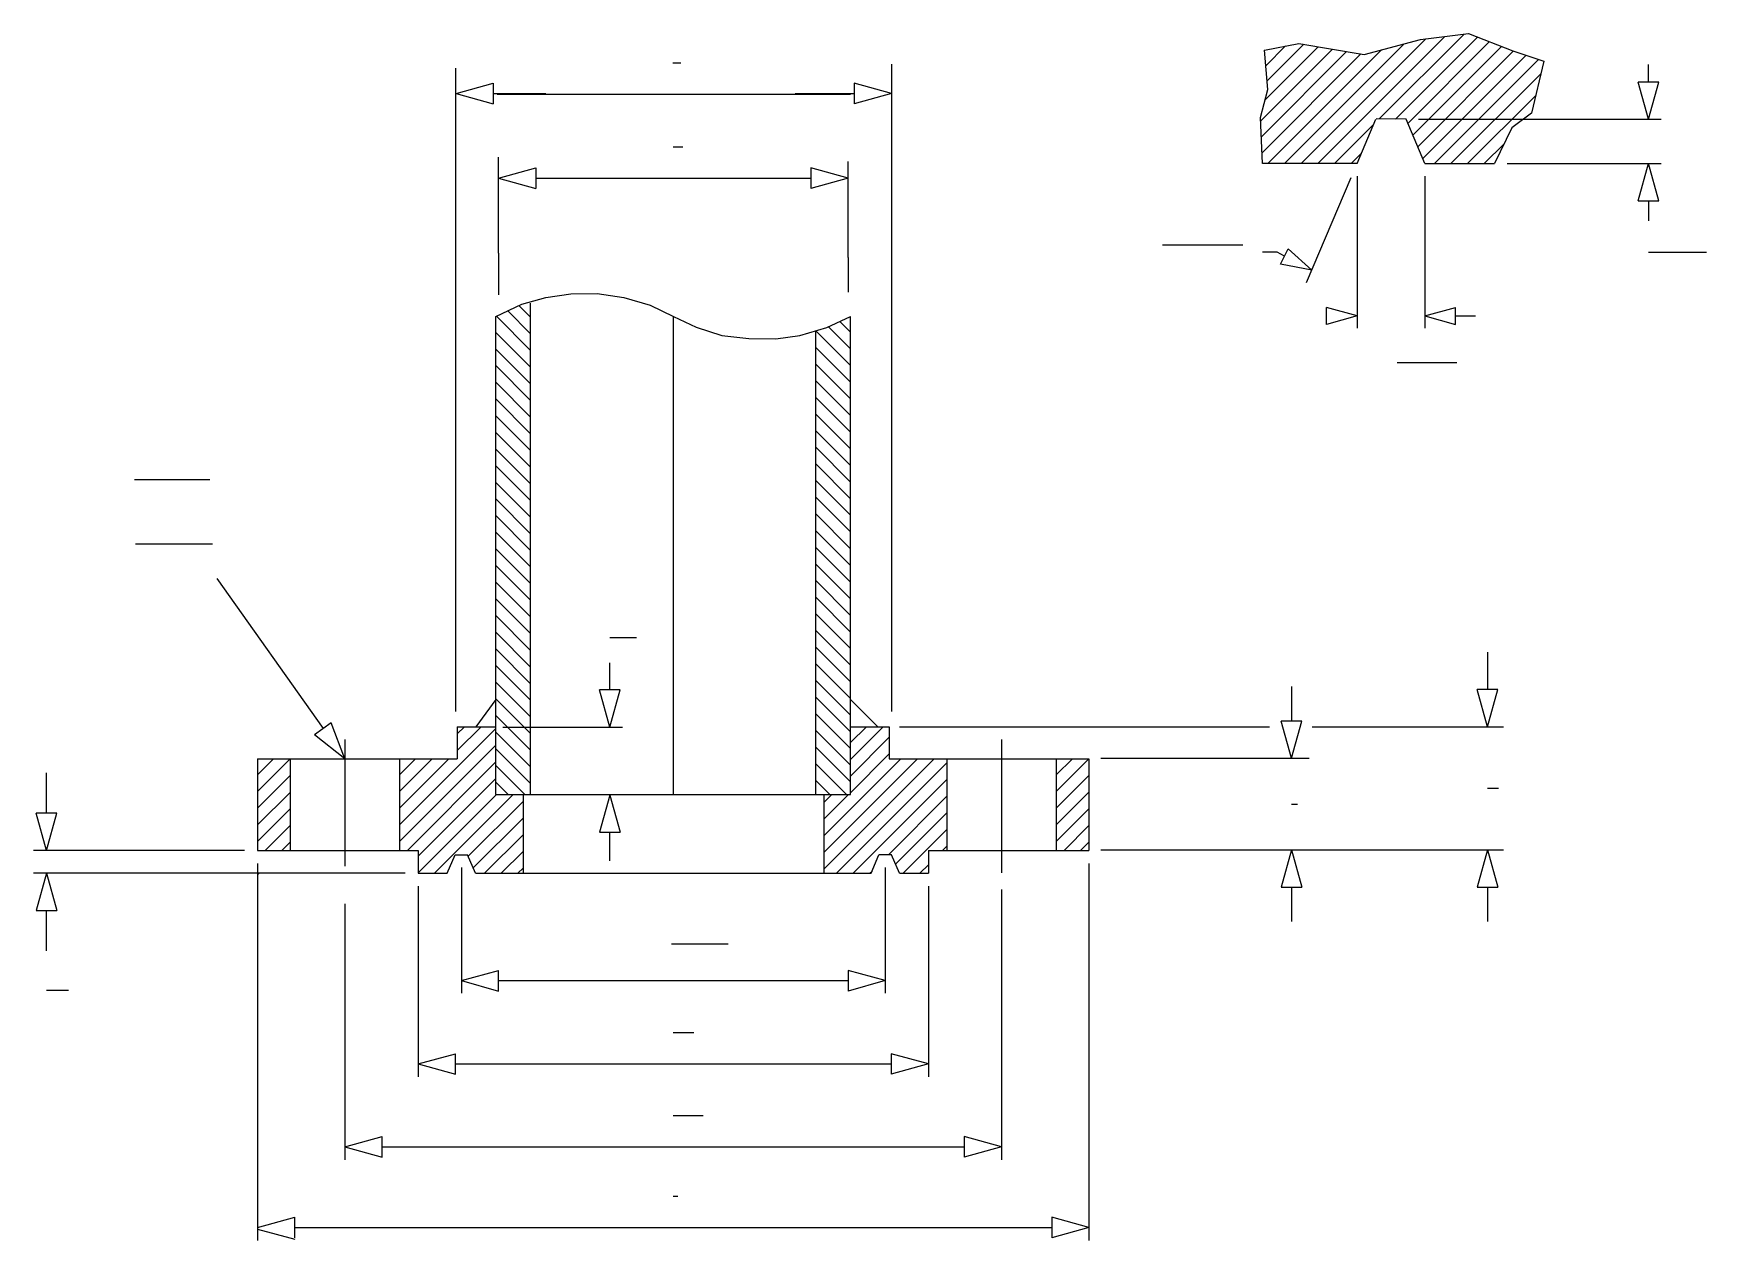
# Model space of a CAD drawing. Extents: x 391 to 1456, y 214 to 983.
import ezdxf

# ---------------------------------------------------------------- set-up
doc = ezdxf.new("R2010")
doc.units = 0
doc.header["$MEASUREMENT"] = 0
doc.layers.get('0').update_dxf_attribs({"linetype": 'CONTINUOUS'})
for name, color, linetype in [('-1', 7, 'CONTINUOUS'), ('1', 7, 'CONTINUOUS'), ('FLAN1$0$-1', 7, 'CONTINUOUS'), ('FLAN1$0$1', 7, 'CONTINUOUS')]:
    doc.layers.add(name, color=color, linetype=linetype)

msp = doc.modelspace()

# ---------------------------------------------------------------- linework, layer by layer
at = {"layer": '-1', "color": 7, "linetype": 'Continuous'}
for p, q in [((1274, 978.8), (1304.7, 982.7)), ((1304.7, 982.7), (1332.9, 971.7)), ((1174.6, 972.1), (1196.6, 976.4)), ((1176.9, 947), (1174.6, 972.1)), ((1196.6, 976.4), (1238.2, 969.4)), ((1238.2, 969.4), (1274, 978.8)), ((1332.9, 971.7), (1352.6, 965)), ((1352.6, 965), (1344.7, 932)), ((1172.2, 929.3), (1176.9, 947)), ((1173.5, 899.9), (1172.2, 929.3)), ((1233.7, 899.9), (1245.7, 928.1)), ((1264.9, 928.1), (1245.8, 928.3)), ((1276.9, 899.9), (1264.9, 928.1)), ((1344.7, 932), (1332.2, 922.6)), ((1332.2, 922.6), (1321.3, 899.9)), ((1233.7, 899.9), (1173.5, 899.9)), ((1276.9, 899.9), (1321.3, 899.9)), ((533.3, 520.8), (533.3, 462.5)), ((533.3, 520.8), (660.4, 520.8)), ((554.1, 520.8), (554.1, 462.5)), ((623.8, 520.8), (623.8, 462.5)), ((935.7, 520.8), (1062.9, 520.8)), ((972.4, 520.8), (972.4, 462.5)), ((1042.1, 520.8), (1042.1, 462.5)), ((1062.9, 520.8), (1062.9, 462.5)), ((533.3, 462.5), (635.6, 462.5)), ((635.6, 462.5), (635.6, 448)), ((654.1, 448), (659.1, 459.7)), ((659.1, 459.7), (667.1, 459.7)), ((672.1, 448), (667.1, 459.7)), ((924.1, 448), (929.1, 459.7)), ((937.1, 459.7), (929.1, 459.7)), ((942.1, 448), (937.1, 459.7)), ((960.6, 462.5), (960.6, 448)), ((960.6, 462.5), (1062.9, 462.5)), ((635.6, 448), (654.1, 448)), ((672.1, 448), (924.1, 448)), ((942.1, 448), (960.6, 448))]:
    msp.add_line(p, q, dxfattribs=at)
at = {"layer": '-1', "color": 5, "linetype": 'Continuous'}
for p, q in [((797.9, 964.1), (802.9, 964.1)), ((798.1, 910.6), (804.1, 910.6)), ((1419.3, 843.4), (1456.3, 843.4)), ((1259.3, 773.2), (1297.3, 773.2)), ((1316.7, 502.1), (1323.7, 502.1)), ((1191.8, 492), (1195.8, 492)), ((797, 403), (833, 403)), ((398.8, 373.5), (412.8, 373.5)), ((798.1, 346.6), (811.1, 346.6)), ((798.1, 293.8), (817.1, 293.8)), ((798.1, 242.4), (801.1, 242.4))]:
    msp.add_line(p, q, dxfattribs=at)
at = {"layer": '-1', "color": 3, "linetype": 'Continuous'}
for p, q in [((1419.3, 951.8), (1419.3, 963)), ((1419.3, 928.1), (1412.7, 951.8)), ((1425.8, 951.8), (1412.7, 951.8)), ((1419.3, 928.1), (1425.8, 951.8)), ((686, 944.1), (911, 944.1)), ((1272.9, 928.1), (1427.3, 928.1)), ((686.8, 842.9), (686.8, 904)), ((686.8, 890.6), (710.5, 897.2)), ((710.5, 897.2), (710.5, 884.1)), ((909.4, 890.6), (885.7, 897.2)), ((885.7, 897.2), (885.7, 884.1)), ((909.4, 840), (909.4, 901.3)), ((1329.3, 899.9), (1427.3, 899.9)), ((1412.7, 876.2), (1419.3, 899.9)), ((1425.8, 876.2), (1419.3, 899.9)), ((686.8, 890.6), (710.5, 884.1)), ((710.5, 890.6), (885.7, 890.6)), ((909.4, 890.6), (885.7, 884.1)), ((1201.5, 824.2), (1229.9, 891.1)), ((1233.7, 891.9), (1233.7, 795)), ((1276.9, 891.9), (1276.9, 795)), ((1412.7, 876.2), (1425.8, 876.2)), ((1419.3, 876.2), (1419.3, 863.4)), ((1182.8, 843.5), (1173.4, 843.5)), ((1187.5, 841), (1182.8, 843.5)), ((1184.9, 835.9), (1189.8, 845.5)), ((1204.8, 831.9), (1189.8, 845.5)), ((1204.8, 831.9), (1184.9, 835.9)), ((1214.2, 797.5), (1214.2, 808.2)), ((1233.7, 802.9), (1214.2, 808.2)), ((1233.7, 802.9), (1214.2, 797.5)), ((1276.9, 802.9), (1296.3, 808.2)), ((1276.9, 802.9), (1296.3, 797.5)), ((1296.3, 797.5), (1296.3, 808.2)), ((1296.3, 802.9), (1309.1, 802.9)), ((575.2, 540.2), (507.6, 635.7)), ((580.2, 543.8), (569.6, 536.1)), ((588.9, 520.8), (580.2, 543.8)), ((588.9, 520.8), (569.6, 536.1)), ((398.8, 486.2), (398.8, 511.9)), ((1070.5, 521.2), (1203.1, 521.2)), ((398.8, 462.5), (392.3, 486.2)), ((405.4, 486.2), (392.3, 486.2)), ((398.8, 462.5), (405.4, 486.2)), ((525, 462.5), (390.5, 462.5)), ((1070.5, 462.8), (1326.9, 462.8)), ((627.3, 448), (390.5, 448)), ((398.8, 448), (392.3, 424.2)), ((398.8, 448), (405.4, 424.2)), ((533.3, 454.2), (533.3, 214.1)), ((663.1, 451.7), (663.1, 371.6)), ((933.1, 451.7), (933.1, 371.6)), ((1062.9, 454.2), (1062.9, 214.1)), ((635.6, 439.7), (635.6, 318.3)), ((960.6, 439.7), (960.6, 318.3)), ((1007.2, 437.6), (1007.2, 265.5)), ((588.9, 428.5), (588.9, 265.5)), ((392.3, 424.2), (405.4, 424.2)), ((398.8, 398.5), (398.8, 424.2)), ((663.1, 379.6), (686.8, 386.1)), ((686.8, 373), (686.8, 386.1)), ((933.1, 379.6), (909.4, 386.1)), ((909.4, 386.1), (909.4, 373)), ((663.1, 379.6), (686.8, 373)), ((686.8, 379.6), (909.4, 379.6)), ((933.1, 379.6), (909.4, 373)), ((635.6, 326.6), (659.3, 333.1)), ((659.3, 320), (659.3, 333.1)), ((960.6, 326.6), (936.9, 333.1)), ((936.9, 333.1), (936.9, 320)), ((635.6, 326.6), (659.3, 320)), ((659.3, 326.6), (936.9, 326.6)), ((960.6, 326.6), (936.9, 320)), ((588.9, 273.8), (612.6, 280.4)), ((612.6, 267.3), (612.6, 280.4)), ((1007.2, 273.8), (983.5, 280.4)), ((983.5, 280.4), (983.5, 267.3)), ((588.9, 273.8), (612.6, 267.3)), ((612.6, 273.8), (983.5, 273.8)), ((1007.2, 273.8), (983.5, 267.3)), ((533.3, 222.4), (557, 229)), ((557, 215.9), (557, 229)), ((1062.9, 222.4), (1039.2, 229)), ((1039.2, 229), (1039.2, 215.9)), ((533.3, 221.4), (557, 214.9)), ((557, 222.4), (1039.2, 222.4)), ((1062.9, 222.4), (1039.2, 215.9))]:
    msp.add_line(p, q, dxfattribs=at)
at = {"layer": '-1', "color": 2, "linetype": 'Continuous'}
for p, q in [((454.8, 698.8), (502.8, 698.8)), ((455.6, 657.8), (504.6, 657.8))]:
    msp.add_line(p, q, dxfattribs=at)
at = {"layer": '-1', "color": 4, "linetype": 'Continuous'}
for p, q in [((588.9, 533.1), (588.9, 452.4)), ((1007.2, 533.1), (1007.2, 448.3))]:
    msp.add_line(p, q, dxfattribs=at)
at = {"color": 4, "linetype": 'Continuous'}
for p, q in [((685.4, 802.7), (707.2, 780.9)), ((692.4, 806.3), (707.2, 791.5)), ((699.8, 809.5), (707.2, 802.1)), ((685.1, 792.4), (707.2, 770.3)), ((889.2, 793.1), (911, 771.3)), ((897, 795.9), (911, 781.9)), ((904.4, 799.1), (911, 792.5)), ((685.1, 781.8), (707.2, 759.7)), ((888.9, 782.8), (911, 760.7)), ((685.1, 771.2), (707.2, 749)), ((888.9, 772.2), (911, 750.1)), ((685.1, 760.6), (707.2, 738.4)), ((888.9, 761.6), (911, 739.5)), ((685.1, 750), (707.2, 727.8)), ((888.9, 751), (911, 728.9)), ((685.1, 739.3), (707.2, 717.2)), ((888.9, 740.4), (911, 718.3)), ((685.1, 728.7), (707.2, 706.6)), ((888.9, 729.8), (911, 707.7)), ((685.1, 718.1), (707.2, 696)), ((888.9, 719.2), (911, 697.1)), ((685.1, 707.5), (707.2, 685.4)), ((888.9, 708.6), (911, 686.5)), ((685.1, 696.9), (707.2, 674.8)), ((888.9, 698), (911, 675.9)), ((685.1, 686.3), (707.2, 664.2)), ((888.9, 687.4), (911, 665.3)), ((685.1, 675.7), (707.2, 653.6)), ((888.9, 676.8), (911, 654.6)), ((685.1, 665.1), (707.2, 643)), ((888.9, 666.1), (911, 644)), ((685.1, 654.5), (707.2, 632.4)), ((888.9, 655.5), (911, 633.4)), ((685.1, 643.9), (707.2, 621.8)), ((888.9, 644.9), (911, 622.8)), ((685.1, 633.3), (707.2, 611.2)), ((888.9, 634.3), (911, 612.2)), ((685.1, 622.7), (707.2, 600.6)), ((888.9, 623.7), (911, 601.6)), ((685.1, 612.1), (707.2, 589.9)), ((888.9, 613.1), (911, 591)), ((685.1, 601.5), (707.2, 579.3)), ((888.9, 602.5), (911, 580.4)), ((685.1, 590.9), (707.2, 568.7)), ((888.9, 591.9), (911, 569.8)), ((685.1, 580.2), (707.2, 558.1)), ((888.9, 581.3), (911, 559.2)), ((685.1, 569.6), (707.2, 547.5)), ((888.9, 570.7), (911, 548.6)), ((685.1, 559), (707.2, 536.9)), ((888.9, 560.1), (911, 538)), ((685.1, 548.4), (707.2, 526.3)), ((888.9, 549.5), (911, 527.4)), ((623.8, 478.8), (685.1, 540.1)), ((660.4, 526.1), (675.7, 541.3)), ((660.5, 536.7), (665.1, 541.3)), ((685.1, 537.8), (707.2, 515.7)), ((888.9, 538.9), (911, 516.8)), ((911, 531.2), (921.2, 541.3)), ((911, 520.5), (931.8, 541.3)), ((911, 509.9), (935.7, 534.6)), ((623.8, 468.2), (685.1, 529.5)), ((685.1, 527.2), (707.2, 505.1)), ((888.9, 528.3), (911, 506.2)), ((911, 499.3), (935.7, 524)), ((533.3, 510.6), (543.5, 520.8)), ((533.3, 500), (554.1, 520.8)), ((623.8, 510.6), (634, 520.8)), ((623.8, 500), (644.6, 520.8)), ((623.8, 489.4), (655.2, 520.8)), ((628.7, 462.5), (685.1, 518.9)), ((685.1, 516.6), (703.6, 498.1)), ((888.9, 517.7), (908.5, 498.1)), ((894.1, 471.8), (943.1, 520.8)), ((894.1, 461.2), (953.7, 520.8)), ((894.1, 450.6), (964.3, 520.8)), ((902.1, 448), (972.4, 518.3)), ((1042.1, 510.6), (1052.3, 520.8)), ((1042.1, 500), (1062.9, 520.8)), ((533.3, 489.4), (554.1, 510.2)), ((635.6, 458.8), (685.1, 508.3)), ((685.1, 506), (693, 498.1)), ((888.9, 507.1), (897.9, 498.1)), ((912.7, 448), (972.4, 507.7)), ((1042.1, 489.4), (1062.9, 510.2)), ((533.3, 478.8), (554.1, 499.5)), ((635.6, 448.2), (685.5, 498.1)), ((646, 448), (696.1, 498.1)), ((667.5, 458.8), (702.4, 493.7)), ((894.1, 493), (899.2, 498.1)), ((894.1, 482.4), (909.8, 498.1)), ((935.1, 459.7), (972.4, 497)), ((1042.1, 478.8), (1062.9, 499.6)), ((533.3, 468.2), (554.1, 489)), ((670.6, 451.4), (702.4, 483.1)), ((939.6, 453.7), (972.4, 486.4)), ((1042.1, 468.2), (1062.9, 489)), ((538.2, 462.5), (554.1, 478.3)), ((677.8, 448), (702.4, 472.5)), ((944.5, 448), (972.4, 475.8)), ((1047, 462.5), (1062.9, 478.4)), ((548.8, 462.5), (554.1, 467.7)), ((688.4, 448), (702.4, 461.9)), ((969.6, 462.5), (972.4, 465.2)), ((1057.6, 462.5), (1062.9, 467.8)), ((533.3, 447), (534.3, 448)), ((699, 448), (702.4, 451.3)), ((923.3, 448), (924.7, 449.3)), ((955.1, 448), (960.6, 453.4))]:
    msp.add_line(p, q, dxfattribs=at)
at = {"layer": '1', "color": 3, "linetype": 'Continuous'}
for p, q in [((659.5, 551), (659.5, 960.7)), ((937.3, 551), (937.3, 963.1)), ((659.7, 944.5), (683.4, 951.1)), ((683.4, 951.1), (683.4, 938)), ((937.1, 944.5), (913.4, 951.1)), ((913.4, 951.1), (913.4, 938)), ((659.7, 944.5), (683.4, 938)), ((683.4, 944.5), (716.9, 944.5)), ((875.7, 944.5), (913.4, 944.5)), ((937.1, 944.5), (913.4, 938)), ((686.8, 842.9), (686.8, 816.4)), ((909.4, 840), (909.4, 818.1)), ((1316.7, 588.7), (1316.7, 565.1)), ((757.7, 564.8), (757.7, 582)), ((1191.8, 566.9), (1191.8, 544.9)), ((1316.7, 541.3), (1310.1, 565.1)), ((1323.3, 565.1), (1310.1, 565.1)), ((1316.7, 541.3), (1323.3, 565.1)), ((757.7, 541.1), (751.2, 564.8)), ((764.3, 564.8), (751.2, 564.8)), ((757.7, 541.1), (764.3, 564.8)), ((1198.4, 544.9), (1185.3, 544.9)), ((1191.8, 521.2), (1185.3, 544.9)), ((1191.8, 521.2), (1198.4, 544.9)), ((689.5, 541.1), (765.7, 541.1)), ((942.2, 541.3), (1177.8, 541.3)), ((1205.1, 541.3), (1326.9, 541.3)), ((757.7, 497.8), (751.2, 474.1)), ((757.7, 497.8), (764.3, 474.1)), ((751.2, 474.1), (764.3, 474.1)), ((757.7, 455.8), (757.7, 474.1)), ((1191.8, 462.8), (1185.3, 439.1)), ((1191.8, 462.8), (1198.4, 439.1)), ((1316.7, 462.8), (1310.1, 439.1)), ((1316.7, 462.8), (1323.3, 439.1)), ((1185.3, 439.1), (1198.4, 439.1)), ((1191.8, 439.1), (1191.8, 417.2)), ((1310.1, 439.1), (1323.3, 439.1)), ((1316.7, 439.1), (1316.7, 417.2))]:
    msp.add_line(p, q, dxfattribs=at)
at = {"layer": '1', "color": 4, "linetype": 'Continuous'}
for p, q in [((685, 802.6), (701.7, 810.3)), ((701.7, 810.3), (716.9, 814.7)), ((707.2, 498.1), (707.2, 810.9)), ((716.9, 814.7), (732.9, 816.9)), ((732.9, 816.9), (749.7, 817.2)), ((749.7, 817.2), (766.6, 814.7)), ((766.6, 814.7), (783.4, 809.8)), ((685.1, 541.3), (685.1, 802.6)), ((783.4, 809.8), (798.2, 802.6)), ((798.1, 802.6), (798.1, 498.1)), ((798.2, 802.6), (812.7, 795.8)), ((896, 795.5), (911, 802.6)), ((911, 541.3), (911, 802.6)), ((812.7, 795.8), (829.1, 790.5)), ((829.1, 790.5), (846.3, 788.5)), ((863.4, 788.2), (878.8, 790.5)), ((878.8, 790.5), (896, 795.5)), ((888.9, 498.1), (888.9, 793)), ((846.3, 788.5), (863.4, 788.2)), ((685.1, 558.7), (672.3, 541.3)), ((911, 558.7), (928.4, 541.3))]:
    msp.add_line(p, q, dxfattribs=at)
at = {"layer": '1', "color": 5, "linetype": 'Continuous'}
msp.add_line((757.7, 598.2), (774.7, 598.2), dxfattribs=at)
at = {"layer": '1', "color": 7, "linetype": 'Continuous'}
for p, q in [((660.5, 541.3), (660.4, 520.8)), ((660.5, 541.3), (685.1, 541.3)), ((685.1, 498.1), (685.1, 541.3)), ((911, 541.3), (935.7, 541.3)), ((911, 498.1), (911, 541.3)), ((935.7, 541.3), (935.7, 520.8)), ((685.1, 498.1), (911, 498.1)), ((702.4, 498.1), (702.4, 448)), ((894.1, 498.1), (894.1, 448))]:
    msp.add_line(p, q, dxfattribs=at)
at = {"layer": 'FLAN1$0$-1', "color": 2, "linetype": 'Continuous'}
msp.add_line((1109.8, 848.2), (1160.8, 848.2), dxfattribs=at)
at = {"layer": 'FLAN1$0$1', "color": 4, "linetype": 'Continuous'}
for p, q in [((1208.7, 899.9), (1289.6, 980.8)), ((1247.7, 928.3), (1301.8, 982.3)), ((1172.3, 927.1), (1218, 972.8)), ((1172.7, 917), (1227, 971.3)), ((1174.6, 971.8), (1174.9, 972.2)), ((1175.3, 940.7), (1208.9, 974.3)), ((1175.5, 962.2), (1188.1, 974.8)), ((1176.4, 952.5), (1199.8, 975.9)), ((1176.9, 899.9), (1249.2, 972.3)), ((1187.5, 899.9), (1263.6, 976.1)), ((1198.1, 899.9), (1277.4, 979.2)), ((1258.2, 928.2), (1310.5, 980.5)), ((1266, 925.4), (1318.1, 977.5)), ((1269.2, 917.9), (1325.7, 974.5)), ((1272.3, 910.5), (1333.4, 971.6)), ((1173.2, 906.8), (1236.1, 969.7)), ((1275.5, 903.1), (1341.3, 968.9)), ((1282.9, 899.9), (1349.2, 966.2)), ((1293.5, 899.9), (1350.7, 957)), ((1304.1, 899.9), (1347.4, 943.1)), ((1219.3, 899.9), (1244.3, 924.9)), ((1229.9, 899.9), (1236.4, 906.4)), ((1314.7, 899.9), (1327.3, 912.4))]:
    msp.add_line(p, q, dxfattribs=at)

doc.saveas('drawing.dxf')
